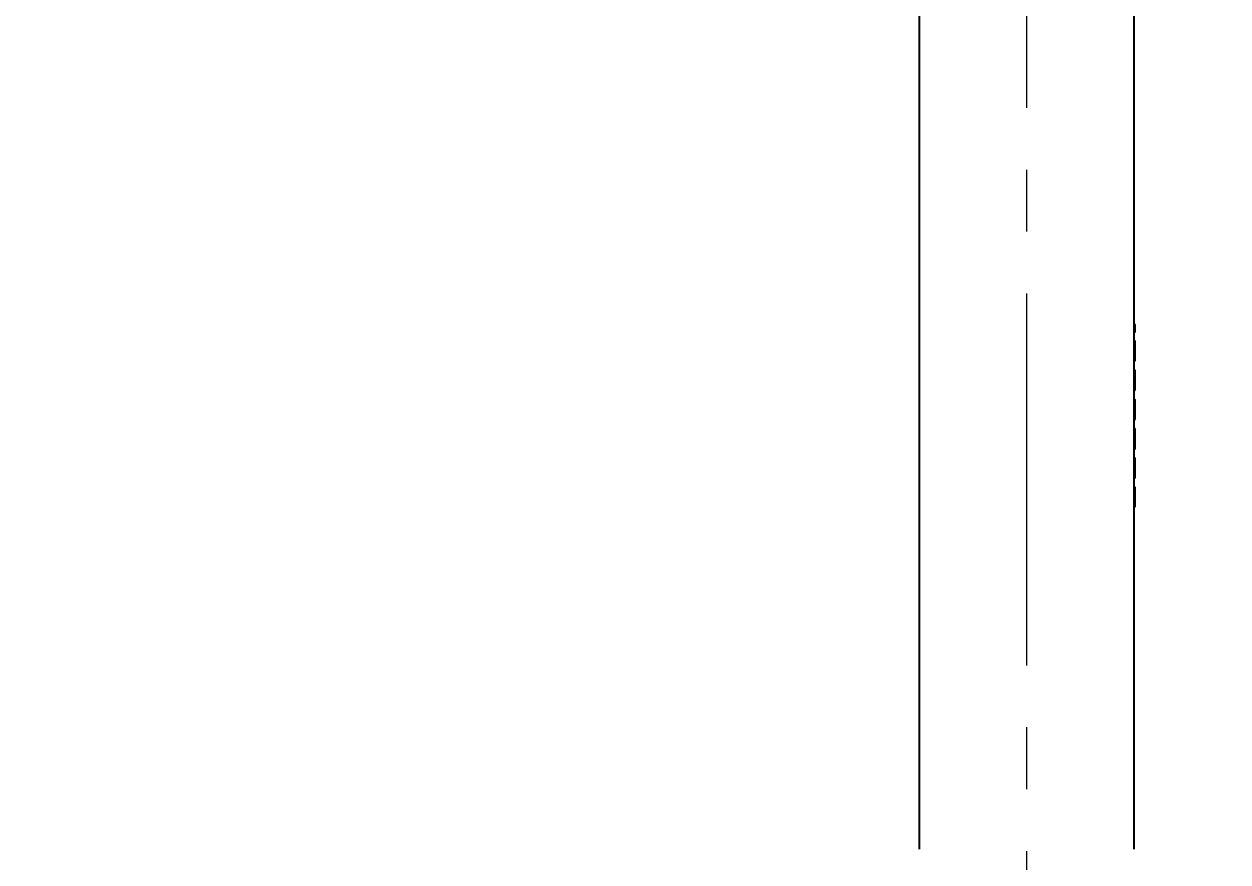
# Model space of a CAD drawing. Extents: x 0 to 3160, y 0 to 2315.
# Drawn here: x 1993.9 to 2117.2, y 665.4 to 751.3 of the extents above; entities that cross this region are included whole.
import ezdxf

# ---------------------------------------------------------------- set-up
doc = ezdxf.new("R2010")
doc.units = 0
doc.header["$LTSCALE"] = 4
doc.header["$MEASUREMENT"] = 0
doc.header["$PDMODE"] = 3
doc.header["$PDSIZE"] = -10
doc.linetypes.add('CENTER2', pattern=[28.575, 19.05, -3.175, 3.175, -3.175])
doc.layers.get('0').update_dxf_attribs({"linetype": 'CONTINUOUS'})
doc.layers.get('DEFPOINTS').update_dxf_attribs({"linetype": 'CONTINUOUS'})
doc.layers.add('Cneter', color=1, linetype='CENTER2', lineweight=13)
doc.layers.add('DEF_LAYER_ASSEM_MEMBER', color=7, linetype='CONTINUOUS')
doc.styles.add('Daelim Dimension', font='')
doc.styles.get('Daelim Dimension').set_extended_font_data('나눔고딕')
doc.dimstyles.new('DEFAULT', dxfattribs={"dimscale": 2, "dimtxt": 2, "dimasz": 2, "dimexe": 0, "dimexo": 2, "dimgap": 1, "dimtad": 1, "dimdec": 1, "dimzin": 9, "dimdsep": 46, "dimtxsty": 'Daelim Dimension', "dimcen": 0.5, "dimclrd": 252, "dimclre": 252, "dimclrt": 3, "dimadec": 1, "dimazin": 0, "dimtfac": 1, "dimtdec": 1, "dimtix": 1, "dimtmove": 0, "dimatfit": 3, "dimfxl": 1, "dimtolj": 1, "dimtzin": 1, "dimlwd": 9, "dimlwe": 9, "dimarcsym": 0})

# ---------------------------------------------------------------- blocks, each defined once
blk = doc.blocks.new('*D2')
at = {"color": 5, "lineweight": 9, "ltscale": 0.5, "transparency": 16777216}
for p, q in [((1741.3, 1336.08), (2418.23, 1336.08)), ((2416.23, 461.47), (2416.23, 1328.08)), ((2221.41, 453.47), (2418.23, 453.47))]:
    blk.add_line(p, q, dxfattribs=at)
at = {"color": 5, "ltscale": 0.5, "transparency": 16777216}
for points in [[(2414.9, 1328.08), (2417.56, 1328.08), (2416.23, 1336.08)], [(2414.9, 461.47), (2417.56, 461.47), (2416.23, 453.47)]]:
    blk.add_solid(points, dxfattribs=at)
at = {"layer": 'DEFPOINTS', "color": 0, "ltscale": 0.5, "transparency": 16777216}
for p in [(1737.3, 1336.08), (2416.23, 1336.08), (2217.41, 453.47)]:
    blk.add_point(p, dxfattribs=at)
at = {"color": 7, "ltscale": 0.5, "transparency": 16777216, "insert": (2400.52, 893.01), "char_height": 20, "attachment_point": 5, "rotation": 90, "style": 'Daelim Dimension'}
blk.add_mtext('\\A1;(1140)', dxfattribs=at)

msp = doc.modelspace()

# ---------------------------------------------------------------- linework, layer by layer
at = {"layer": 'Cneter', "lineweight": 5, "ltscale": 0.5}
msp.add_line((2096.61, 456.97), (2096.61, 1279.72), dxfattribs=at)
at = {"layer": 'DEF_LAYER_ASSEM_MEMBER', "color": 7, "linetype": 'Continuous'}
for p, q in [((2085.61, 666.73), (2085.61, 798.87)), ((2107.61, 666.73), (2107.61, 799)), ((2107.72, 719.78), (2107.72, 720.5)), ((2107.72, 716.78), (2107.72, 718.78)), ((2107.72, 713.78), (2107.72, 715.78)), ((2107.72, 710.78), (2107.72, 712.78)), ((2107.72, 707.78), (2107.72, 709.78)), ((2107.72, 704.78), (2107.72, 706.78)), ((2107.72, 701.78), (2107.72, 703.78))]:
    msp.add_line(p, q, dxfattribs=at)
msp.add_arc((2111.46, 725.88), 6.55, 234.0594, 235.2443, dxfattribs=at)
for points, start_tangent, end_tangent in [([(2107.66, 719.71), (2107.69, 719.73), (2107.72, 719.78)], (0.891348, 0.453321), (-0.000416, 1)), ([(2107.72, 718.78), (2107.69, 718.82), (2107.62, 718.86)], (-0.00149, 0.999999), (-0.928645, 0.370969)), ([(2107.65, 718.71), (2107.68, 718.73), (2107.72, 718.78)], (0.897281, 0.441459), (-0.00149, 0.999999)), ([(2107.64, 716.71), (2107.67, 716.72), (2107.72, 716.78)], (0.914613, 0.404329), (-0.000293, 1)), ([(2107.63, 715.7), (2107.67, 715.72), (2107.72, 715.78)], (0.92228, 0.386522), (0.001422, 0.999999)), ([(2107.72, 715.78), (2107.72, 715.79), (2107.66, 715.84)], (0.001422, 0.999999), (-0.895529, 0.445004)), ([(2107.64, 713.71), (2107.67, 713.72), (2107.72, 713.78)], (0.914837, 0.403823), (0.001147, 0.999999)), ([(2107.63, 712.7), (2107.67, 712.72), (2107.72, 712.78)], (0.919374, 0.393385), (0.000195, 1)), ([(2107.72, 712.78), (2107.71, 712.79), (2107.64, 712.85)], (0.000195, 1), (-0.915733, 0.401788)), ([(2107.63, 710.7), (2107.67, 710.72), (2107.72, 710.78)], (0.919374, 0.393385), (0.000195, 1)), ([(2107.72, 709.78), (2107.69, 709.82), (2107.61, 709.86)], (-0.001499, 0.999999), (-0.932283, 0.36173)), ([(2107.65, 709.71), (2107.68, 709.73), (2107.72, 709.78)], (0.898458, 0.43906), (-0.001499, 0.999999)), ([(2107.65, 707.71), (2107.68, 707.73), (2107.72, 707.78)], (0.898458, 0.43906), (-0.001499, 0.999999)), ([(2107.65, 706.71), (2107.68, 706.73), (2107.72, 706.78)], (0.907867, 0.419259), (0.000919, 1)), ([(2107.72, 706.78), (2107.72, 706.79), (2107.66, 706.84)], (0.000919, 1), (-0.881535, 0.472118)), ([(2107.65, 704.71), (2107.68, 704.73), (2107.72, 704.78)], (0.907867, 0.419259), (0.000919, 1)), ([(2107.63, 703.7), (2107.67, 703.72), (2107.72, 703.78)], (0.922993, 0.384817), (0.000586, 1)), ([(2107.72, 703.78), (2107.71, 703.79), (2107.64, 703.85)], (0.000586, 1), (-0.911851, 0.410521))]:
    msp.add_spline(points, degree=3, dxfattribs=dict(at, start_tangent=start_tangent, end_tangent=end_tangent))

# ---------------------------------------------------------------- dimensions: what is measured, and where the dimension line sits
at = {"color": 5, "ltscale": 0.5}
dim = msp.add_linear_dim(base=(2416.23, 1336.08), p1=(2217.41, 453.47), p2=(1737.3, 1336.08), angle=90, text='(1140)', dimstyle='DEFAULT', override={"dimtxt": 10, "dimasz": 4, "dimexe": 1, "dimdec": 0, "dimclrd": 5, "dimclre": 5, "dimclrt": 7}, dxfattribs=at)
dim.commit()
dim.dimension.update_dxf_attribs({"geometry": '*D2', "text_midpoint": (2416.23, 893.01), "dimtype": 160})

doc.saveas('drawing.dxf')
